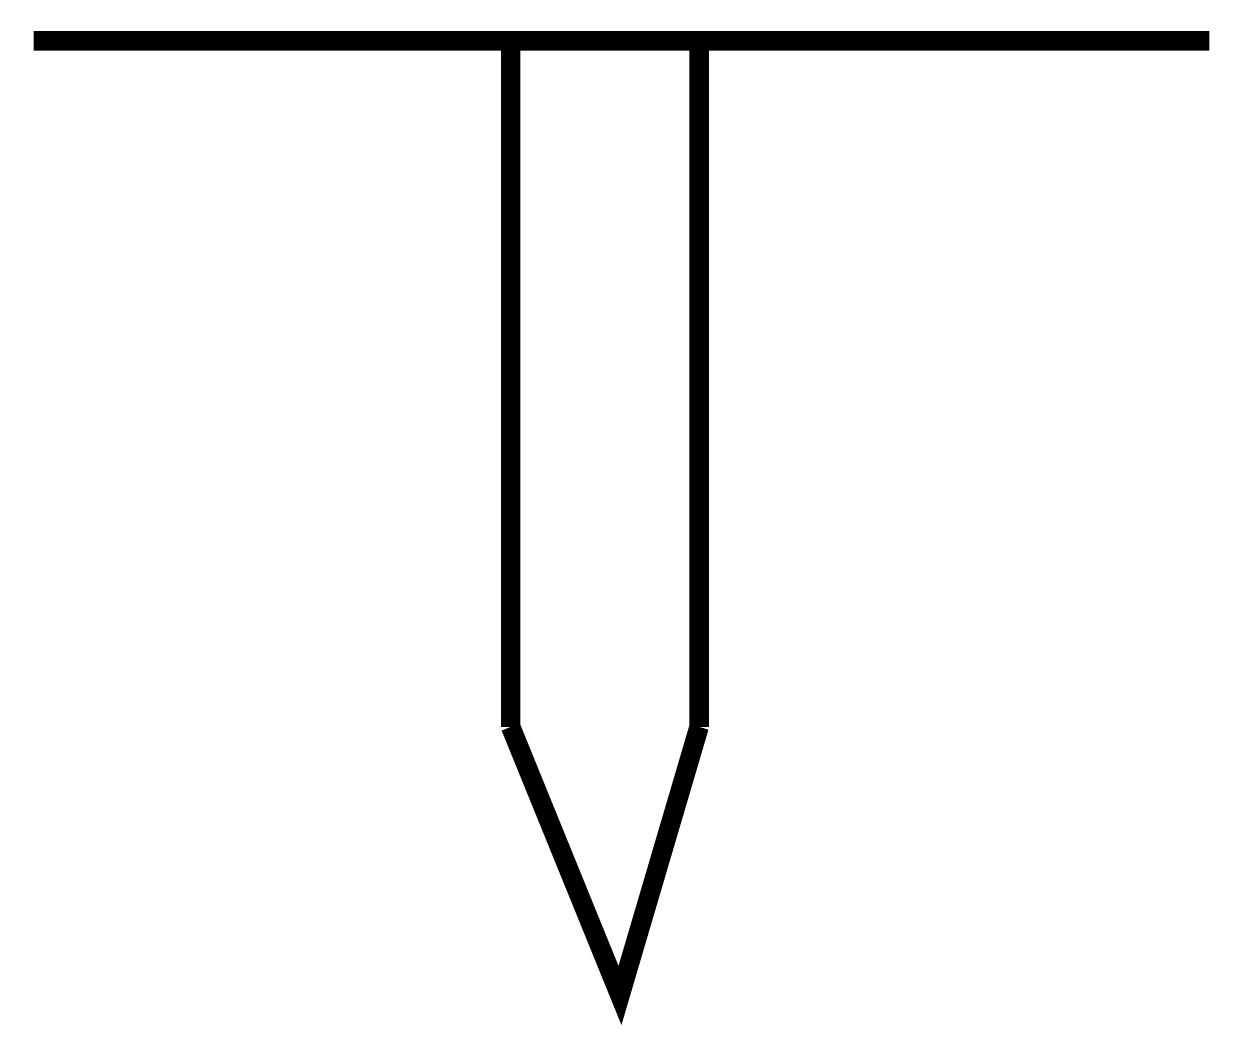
# Model space of a CAD drawing. Extents: x -0.06 to 6.04, y -0.02 to 5.09.
import ezdxf

# ---------------------------------------------------------------- set-up
doc = ezdxf.new("R2010")
doc.units = 0
doc.header["$MEASUREMENT"] = 0
doc.layers.get('0').update_dxf_attribs({"linetype": 'CONTINUOUS'})

msp = doc.modelspace()

# ---------------------------------------------------------------- linework, layer by layer
at = {"const_width": 0.1}
for points in [[(2.4273, 5.04), (2.4273, 1.5022)], [(-0.0077, 5.0041), (5.9937, 5.0041)], [(3.3892, 4.9928), (3.3892, 1.5022)], [(2.4273, 1.5022), (2.9852, 0.1313), (3.3892, 1.5022)]]:
    msp.add_lwpolyline(points, dxfattribs=at)

doc.saveas('drawing.dxf')
